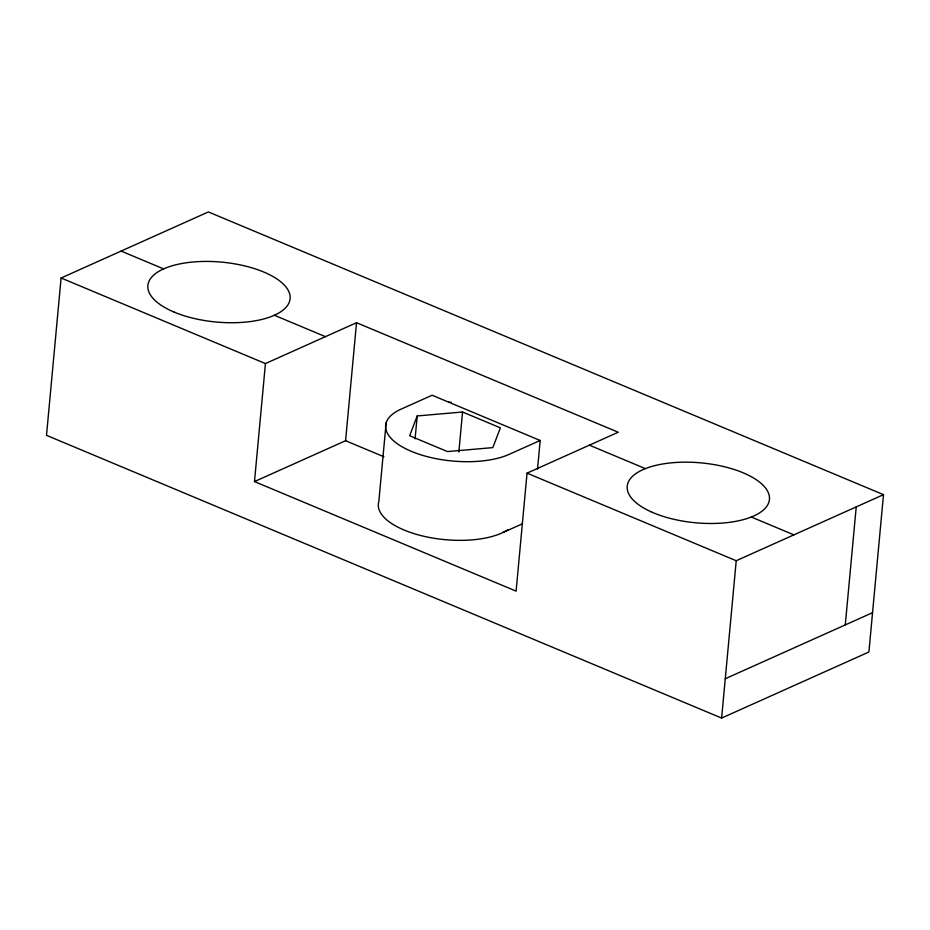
<?xml version="1.0" encoding="UTF-8"?>
<svg xmlns="http://www.w3.org/2000/svg" width="930" height="930" viewBox="0 0 930 930"><rect width="100%" height="100%" fill="white"/><g stroke="black" fill="none" stroke-linecap="round" stroke-linejoin="round"><path stroke-width="1.4" d="M61.101 278L46.5 435.333L721.622 718.065L868.899 652L883.5 494.667L208.378 211.935L61.101 278L265.434 363.572L356.527 322.71L618.217 432.241L527.043 473.138L516.104 591.131L254.483 481.577L265.434 363.572M254.483 481.577L345.576 440.715L356.527 322.71M386.136 422.825L378.836 501.491A69.68 29.341 5.3 0 0 425.684 536.691A69.68 29.341 5.3 0 0 508.001 529.647M415.082 438.832L417.21 415.954L462.559 412.002L500.375 427.835L492.819 447.621L447.458 451.573L409.653 435.74L417.21 415.954M458.85 452.05L462.559 412.002M537.528 469.092L540.179 440.483L432.113 395.227L399.737 409.758A69.68 29.341 5.3 0 0 412.99 452.015A69.68 29.341 5.3 0 0 510.291 453.817L540.179 440.483M721.622 718.065L736.223 560.732L883.5 494.667M845.277 624.902L856.228 506.897M725.272 678.737L872.549 612.672M502.991 532.483L522.486 523.788M448.562 402.109L451.329 402.318M589.388 445.168L645.385 468.627M121.098 251.077L163.633 268.898M274.35 315.258L325.442 336.66M751.277 517.022L793.894 534.866M527.043 473.138L736.223 560.732M345.576 440.715L383.881 456.746M174.259 312.143A71.424 30.074 5.3 0 0 289.3 302.122A71.424 30.074 5.3 0 0 193.417 261.969A71.424 30.074 5.3 0 0 174.259 312.143M650.768 511.651A71.424 30.074 5.3 0 0 767.971 504.362A71.424 30.074 5.3 0 0 676.25 462.454A71.424 30.074 5.3 0 0 650.768 511.651"/></g></svg>
